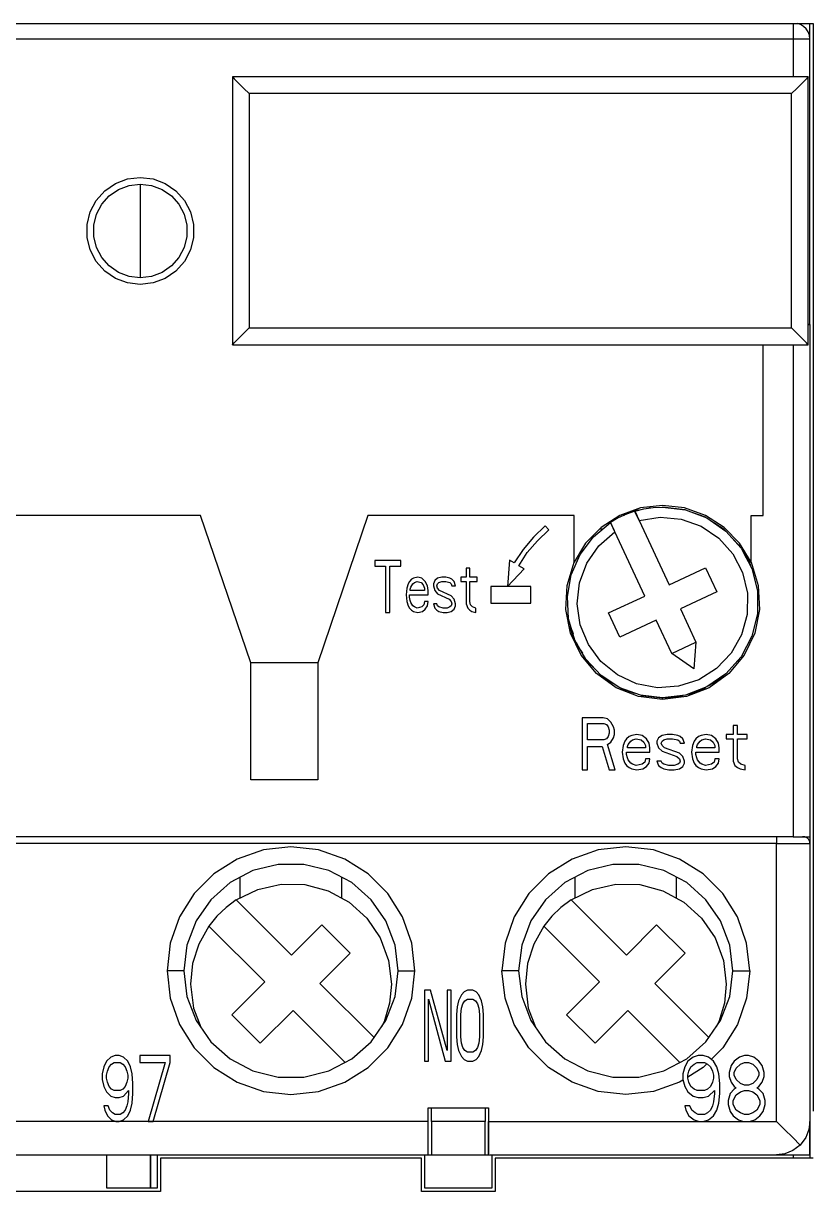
# Model space of a CAD drawing. Header units: millimetres. Extents: x 0 to 156, y 0 to 155.
# Drawn here: x 77.01 to 100.55, y 57.5 to 92.4 of the extents above; entities that cross this region are included whole.
import ezdxf

# ---------------------------------------------------------------- set-up
doc = ezdxf.new("R2010")
doc.units = ezdxf.units.MM

# ---------------------------------------------------------------- blocks, each defined once
blk = doc.blocks.new('CHINT_70dbcf6fe7c4519691b3c42ff544d895_FACE_0')
at = {"color": 7, "linetype": 'CONTINUOUS', "true_color": 0x40d9ff}
for p, q in [((100.487, 83.4), (100.5, 83.4)), ((100.5, 83.4), (100.5, 68.1)), ((100, 82.8), (100, 68.1)), ((95.3, 77.874), (95.3, 77.866)), ((95.3, 77.835), (95.3, 77.834)), ((97.1, 77.747), (97.1, 77.748)), ((97.4, 77.633), (97.4, 77.634)), ((94.22, 77.3), (94.318, 77.3)), ((97.893, 77.3), (97.905, 77.3)), ((96.371, 73.571), (97.096, 73.91)), ((85.8, 73.3), (83.8, 73.3)), ((98.388, 73.35), (98.329, 73.35)), ((96.1, 72.2), (96.1, 72.25)), ((100, 68.1), (56, 68.1)), ((83.485, 66.275), (83.485, 66.893)), ((86.515, 66.267), (86.515, 66.893)), ((93.485, 66.275), (93.485, 66.893)), ((96.515, 66.267), (96.515, 66.893)), ((66.9, 58.6), (89.1, 58.6)), ((89.1, 58.6), (90.9, 58.6)), ((90.9, 58.6), (99.5, 58.6)), ((100, 58.6), (100, 58.5)), ((80.8, 57.625), (80.8, 57.6))]:
    blk.add_line(p, q, dxfattribs=at)
for points in [[(55.4, 59.9), (55.4, 92.4), (100.6, 92.4), (100.6, 59.9)], [(100, 92.4), (100, 92.36), (100, 92.28), (100, 92.179), (100, 92.063), (100, 91.94)], [(100.5, 91.94), (100.487, 92.045), (100.45, 92.145), (100.391, 92.235), (100.312, 92.31), (100.217, 92.367), (100.117, 92.4)], [(100.5, 83.4), (100.5, 91.94), (100.5, 92.4)], [(56.5, 91.94), (100, 91.94), (100, 90.8)], [(100, 91.94), (100.111, 91.94), (100.217, 91.94), (100.312, 91.94), (100.391, 91.94), (100.45, 91.94), (100.487, 91.94), (100.5, 91.94)], [(83.25, 90.8), (83.25, 82.8), (100.45, 82.8), (100.45, 90.8), (83.25, 90.8)], [(83.25, 90.8), (83.255, 90.795), (83.269, 90.781), (83.304, 90.746), (83.364, 90.686), (83.453, 90.597), (83.591, 90.459), (83.75, 90.3)], [(100.45, 90.8), (100.445, 90.795), (100.431, 90.781), (100.396, 90.746), (100.336, 90.686), (100.247, 90.597), (100.109, 90.459), (99.95, 90.3)], [(83.75, 90.3), (83.75, 83.3), (99.95, 83.3), (99.95, 90.3), (83.75, 90.3)], [(80.117, 87.754), (80.5, 87.8), (80.883, 87.754), (81.244, 87.617), (81.561, 87.398), (81.817, 87.109), (81.996, 86.767), (82.088, 86.393), (82.088, 86.007), (81.996, 85.633), (81.817, 85.291), (81.561, 85.002), (81.244, 84.783), (80.883, 84.646), (80.5, 84.6), (80.117, 84.646), (79.756, 84.783), (79.439, 85.002), (79.183, 85.291), (79.004, 85.633), (78.912, 86.007), (78.912, 86.393), (79.004, 86.767), (79.183, 87.109), (79.439, 87.398), (79.756, 87.617), (80.117, 87.754)], [(80.5, 84.8), (80.165, 84.841), (79.849, 84.96), (79.572, 85.152), (79.348, 85.405), (79.191, 85.704), (79.11, 86.031), (79.11, 86.369), (79.191, 86.696), (79.348, 86.995), (79.572, 87.248), (79.849, 87.44), (80.165, 87.559), (80.5, 87.6)], [(80.5, 87.6), (80.835, 87.559), (81.151, 87.44), (81.428, 87.248), (81.652, 86.995), (81.809, 86.696), (81.89, 86.369), (81.89, 86.031), (81.809, 85.704), (81.652, 85.405), (81.428, 85.152), (81.151, 84.96), (80.835, 84.841), (80.5, 84.8)], [(80.5, 87.6), (80.5, 87.565), (80.5, 87.461), (80.5, 87.295), (80.5, 87.073), (80.5, 86.807), (80.5, 86.512), (80.5, 86.2), (80.5, 85.888), (80.5, 85.593), (80.5, 85.327), (80.5, 85.105), (80.5, 84.939), (80.5, 84.835), (80.5, 84.8)], [(83.25, 82.8), (83.255, 82.805), (83.269, 82.819), (83.304, 82.854), (83.364, 82.914), (83.453, 83.003), (83.591, 83.141), (83.75, 83.3)], [(100.45, 82.8), (100.445, 82.805), (100.431, 82.819), (100.396, 82.854), (100.336, 82.914), (100.247, 83.003), (100.109, 83.141), (99.95, 83.3)], [(100.487, 83.4), (100.45, 83.4), (100.45, 83.4), (100.487, 83.4)], [(98.74, 76.3), (98.74, 77.7), (99.1, 77.7), (99.1, 82.8)], [(98.74, 76.3), (98.399, 76.868), (97.938, 77.343), (97.381, 77.702), (96.758, 77.924), (96.1, 78), (95.442, 77.924), (94.819, 77.702), (94.262, 77.343), (93.801, 76.868), (93.46, 76.3)], [(95.377, 77.901), (94.925, 77.696), (94.958, 77.709)], [(95.27, 77.826), (95.542, 77.895), (95.82, 77.936), (96.1, 77.95)], [(95.346, 77.846), (95.303, 77.836), (95.29, 77.832)], [(95.742, 77.925), (95.697, 77.921), (95.646, 77.91)], [(96.771, 77.869), (96.76, 77.872), (96.1, 77.95)], [(96.1, 77.95), (96.782, 77.867), (97.424, 77.624), (97.99, 77.233), (98.446, 76.719), (98.765, 76.111), (98.929, 75.444), (98.929, 74.756), (98.765, 74.089), (98.446, 73.481), (97.99, 72.967), (97.424, 72.576), (96.782, 72.333), (96.1, 72.25)], [(83.8, 73.3), (82.3, 77.7), (75.2, 77.7)], [(93.46, 76.3), (93.46, 77.7), (87.3, 77.7), (85.8, 73.3)], [(96.1, 72.25), (95.442, 72.327), (94.819, 72.554), (94.265, 72.919), (93.811, 73.402), (93.481, 73.977), (93.292, 74.612), (93.255, 75.274), (93.372, 75.927), (93.637, 76.534), (94.035, 77.064), (94.545, 77.488)], [(95.398, 77.552), (96.023, 77.649), (96.653, 77.589), (97.248, 77.377), (97.774, 77.024), (98.196, 76.553), (98.489, 75.993), (98.635, 75.377), (98.625, 74.745), (98.46, 74.134), (98.15, 73.583), (97.713, 73.125), (97.178, 72.789), (96.576, 72.595), (95.945, 72.555), (95.323, 72.671), (94.749, 72.937), (94.258, 73.336), (93.881, 73.844), (93.64, 74.429), (93.55, 75.055), (93.618, 75.684), (93.838, 76.277), (94.197, 76.797), (94.673, 77.213)], [(95.27, 77.826), (95.018, 77.737), (94.776, 77.624), (94.545, 77.488)], [(94.673, 77.213), (94.548, 77.481), (94.545, 77.488)], [(94.673, 77.213), (94.648, 77.267), (94.624, 77.319), (94.597, 77.376), (94.576, 77.423), (94.559, 77.458), (94.548, 77.481)], [(95.398, 77.552), (95.272, 77.821), (95.27, 77.826)], [(95.272, 77.821), (95.28, 77.806), (95.294, 77.774), (95.315, 77.731), (95.34, 77.677), (95.368, 77.616), (95.398, 77.552)], [(95.398, 77.552), (96.293, 75.632), (97.381, 76.139), (97.719, 75.414), (96.632, 74.907), (97.096, 73.91)], [(97.404, 77.631), (97.385, 77.644), (96.982, 77.791)], [(97.963, 77.252), (97.94, 77.277), (97.629, 77.482)], [(91.931, 76.685), (91.665, 76.28), (91.522, 76.362), (91.466, 75.581), (91.96, 76.108), (91.803, 76.199), (92.058, 76.589), (92.358, 76.946), (92.697, 77.266), (92.594, 77.389), (92.242, 77.056), (91.931, 76.685)], [(96.371, 73.571), (95.907, 74.568), (94.819, 74.061), (94.481, 74.786), (95.568, 75.293), (94.673, 77.213)], [(98.416, 76.752), (98.394, 76.791), (98.16, 77.041)], [(98.558, 76.602), (98.723, 76.214), (98.565, 76.492)], [(87.5, 76.354), (87.5, 76.189), (87.827, 76.189), (87.827, 74.8), (87.949, 74.8), (87.949, 76.189), (88.276, 76.189), (88.276, 76.354), (87.5, 76.354)], [(90.421, 74.965), (90.36, 75.031), (90.339, 75.131), (90.339, 75.726), (90.564, 75.726), (90.564, 75.858), (90.339, 75.858), (90.339, 76.122), (90.237, 76.122), (90.237, 75.858), (90.074, 75.858), (90.074, 75.726), (90.237, 75.726), (90.237, 75.064), (90.278, 74.932), (90.339, 74.866), (90.4, 74.833), (90.523, 74.8), (90.523, 74.932), (90.421, 74.965)], [(96.1, 72.2), (95.383, 72.29), (94.711, 72.554), (94.125, 72.976), (93.662, 73.53), (93.349, 74.181), (93.208, 74.889), (93.245, 75.61), (93.46, 76.3)], [(98.74, 76.3), (98.955, 75.61), (98.992, 74.889), (98.851, 74.181), (98.538, 73.53), (98.075, 72.976), (97.489, 72.554), (96.817, 72.29), (96.1, 72.2)], [(88.909, 74.965), (88.766, 74.932), (88.685, 74.965), (88.644, 74.998), (88.583, 75.098), (88.562, 75.164), (88.542, 75.263), (88.542, 75.329), (89.093, 75.329), (89.093, 75.461), (89.073, 75.593), (89.012, 75.726), (88.909, 75.825), (88.787, 75.858), (88.664, 75.825), (88.603, 75.792), (88.542, 75.726), (88.501, 75.66), (88.46, 75.527), (88.44, 75.329), (88.46, 75.131), (88.501, 74.998), (88.542, 74.932), (88.603, 74.866), (88.664, 74.833), (88.787, 74.8), (88.93, 74.833), (89.012, 74.899), (89.073, 74.998), (89.093, 75.131), (88.991, 75.131), (88.971, 75.031), (88.909, 74.965)], [(89.379, 75.66), (89.42, 75.693), (89.502, 75.726), (89.624, 75.726), (89.747, 75.693), (89.788, 75.66), (89.808, 75.593), (89.91, 75.593), (89.869, 75.726), (89.808, 75.792), (89.747, 75.825), (89.624, 75.858), (89.502, 75.858), (89.379, 75.825), (89.297, 75.759), (89.257, 75.66), (89.257, 75.593), (89.297, 75.461), (89.379, 75.362), (89.726, 75.197), (89.788, 75.131), (89.808, 75.064), (89.788, 74.998), (89.747, 74.965), (89.665, 74.932), (89.543, 74.932), (89.42, 74.965), (89.379, 74.998), (89.359, 75.064), (89.257, 75.064), (89.297, 74.932), (89.359, 74.866), (89.42, 74.833), (89.543, 74.8), (89.665, 74.8), (89.788, 74.833), (89.869, 74.899), (89.91, 74.998), (89.91, 75.064), (89.869, 75.197), (89.788, 75.296), (89.44, 75.461), (89.379, 75.527), (89.359, 75.593), (89.379, 75.66)], [(88.583, 75.56), (88.644, 75.66), (88.685, 75.693), (88.766, 75.726), (88.889, 75.693), (88.95, 75.627), (88.991, 75.527), (88.991, 75.461), (88.562, 75.461), (88.562, 75.494), (88.583, 75.56)], [(90.966, 75.081), (92.166, 75.081), (92.166, 75.581), (90.966, 75.581), (90.966, 75.081)], [(93.443, 73.985), (93.339, 74.394), (93.424, 74.169)], [(93.525, 73.899), (93.56, 73.808), (93.705, 73.586)], [(97.096, 73.91), (97.027, 73.113), (96.371, 73.571)], [(85.8, 73.3), (85.8, 69.8), (83.8, 69.8), (83.8, 73.3)], [(93.86, 73.35), (93.903, 73.285), (94.114, 73.08)], [(94.31, 72.889), (94.352, 72.849), (94.634, 72.676)], [(97.919, 72.918), (97.919, 72.906), (97.622, 72.69), (97.467, 72.606)], [(94.853, 72.542), (94.886, 72.522), (95.257, 72.394)], [(95.46, 72.325), (95.478, 72.319), (96.1, 72.25)], [(96.1, 72.25), (96.511, 72.28), (96.714, 72.325)], [(96.825, 72.349), (96.914, 72.369), (97.3, 72.515)], [(97.3, 72.48), (97.3, 72.515), (97.387, 72.562)], [(94.296, 70.794), (94.503, 70.1), (94.684, 70.1), (94.451, 70.86), (94.555, 70.927), (94.632, 71.059), (94.658, 71.158), (94.658, 71.29), (94.632, 71.389), (94.555, 71.522), (94.451, 71.621), (94.322, 71.654), (93.7, 71.654), (93.7, 70.1), (93.855, 70.1), (93.855, 70.794), (94.296, 70.794)], [(93.855, 70.993), (93.855, 71.489), (94.347, 71.489), (94.425, 71.456), (94.477, 71.389), (94.503, 71.29), (94.503, 71.191), (94.477, 71.092), (94.425, 71.026), (94.347, 70.993), (93.855, 70.993)], [(98.439, 70.265), (98.362, 70.331), (98.336, 70.431), (98.336, 71.026), (98.621, 71.026), (98.621, 71.158), (98.336, 71.158), (98.336, 71.422), (98.206, 71.422), (98.206, 71.158), (97.999, 71.158), (97.999, 71.026), (98.206, 71.026), (98.206, 70.364), (98.258, 70.232), (98.336, 70.166), (98.413, 70.133), (98.569, 70.1), (98.569, 70.232), (98.439, 70.265)], [(94.917, 70.431), (94.969, 70.298), (95.021, 70.232), (95.099, 70.166), (95.176, 70.133), (95.332, 70.1), (95.513, 70.133), (95.616, 70.199), (95.694, 70.298), (95.72, 70.431), (95.591, 70.431), (95.565, 70.331), (95.487, 70.265), (95.306, 70.232), (95.202, 70.265), (95.15, 70.298), (95.073, 70.398), (95.047, 70.464), (95.021, 70.563), (95.021, 70.629), (95.72, 70.629), (95.72, 70.761), (95.694, 70.893), (95.616, 71.026), (95.487, 71.125), (95.332, 71.158), (95.176, 71.125), (95.099, 71.092), (95.021, 71.026), (94.969, 70.96), (94.917, 70.827), (94.891, 70.629), (94.917, 70.431)], [(95.073, 70.86), (95.15, 70.96), (95.202, 70.993), (95.306, 71.026), (95.461, 70.993), (95.539, 70.927), (95.591, 70.827), (95.591, 70.761), (95.047, 70.761), (95.047, 70.794), (95.073, 70.86)], [(96.083, 70.96), (96.134, 70.993), (96.238, 71.026), (96.393, 71.026), (96.549, 70.993), (96.601, 70.96), (96.626, 70.893), (96.756, 70.893), (96.704, 71.026), (96.626, 71.092), (96.549, 71.125), (96.393, 71.158), (96.238, 71.158), (96.083, 71.125), (95.979, 71.059), (95.927, 70.96), (95.927, 70.893), (95.979, 70.761), (96.083, 70.662), (96.523, 70.497), (96.601, 70.431), (96.626, 70.364), (96.601, 70.298), (96.549, 70.265), (96.445, 70.232), (96.29, 70.232), (96.134, 70.265), (96.083, 70.298), (96.057, 70.364), (95.927, 70.364), (95.979, 70.232), (96.057, 70.166), (96.134, 70.133), (96.29, 70.1), (96.445, 70.1), (96.601, 70.133), (96.704, 70.199), (96.756, 70.298), (96.756, 70.364), (96.704, 70.497), (96.601, 70.596), (96.16, 70.761), (96.083, 70.827), (96.057, 70.893), (96.083, 70.96)], [(96.989, 70.431), (97.041, 70.298), (97.093, 70.232), (97.17, 70.166), (97.248, 70.133), (97.403, 70.1), (97.585, 70.133), (97.688, 70.199), (97.766, 70.298), (97.792, 70.431), (97.662, 70.431), (97.637, 70.331), (97.559, 70.265), (97.378, 70.232), (97.274, 70.265), (97.222, 70.298), (97.144, 70.398), (97.119, 70.464), (97.093, 70.563), (97.093, 70.629), (97.792, 70.629), (97.792, 70.761), (97.766, 70.893), (97.688, 71.026), (97.559, 71.125), (97.403, 71.158), (97.248, 71.125), (97.17, 71.092), (97.093, 71.026), (97.041, 70.96), (96.989, 70.827), (96.963, 70.629), (96.989, 70.431)], [(97.144, 70.86), (97.222, 70.96), (97.274, 70.993), (97.378, 71.026), (97.533, 70.993), (97.611, 70.927), (97.662, 70.827), (97.662, 70.761), (97.119, 70.761), (97.119, 70.794), (97.144, 70.86)], [(99.5, 68.1), (99.5, 68.095), (99.5, 68.08), (99.5, 68.056), (99.5, 68.025), (99.5, 67.987), (99.5, 67.945), (99.5, 67.9)], [(100, 68.1), (100.487, 68.1), (100.5, 68.1)], [(100, 68.1), (100.111, 68.1), (100.217, 68.1), (100.312, 68.1), (100.391, 68.1), (100.45, 68.1), (100.487, 68.1)], [(100.5, 67.9), (100.495, 67.945), (100.48, 67.987), (100.456, 68.025), (100.425, 68.056), (100.387, 68.08), (100.345, 68.095), (100.28, 68.1)], [(100.5, 68.1), (100.5, 67.9), (100.5, 59.6), (100.5, 58.5)], [(90.9, 58.6), (90.9, 58.625), (90.9, 59.6), (99.5, 59.6), (99.5, 67.9), (56.5, 67.9), (56.5, 59.6), (65.1, 59.6), (65.1, 58.625), (65.1, 58.6)], [(88.7, 64.1), (88.607, 64.923), (88.334, 65.705), (87.893, 66.407), (87.307, 66.993), (86.605, 67.434), (85.823, 67.707), (85, 67.8), (84.177, 67.707), (83.395, 67.434), (82.693, 66.993), (82.107, 66.407), (81.666, 65.705), (81.393, 64.923), (81.3, 64.1)], [(98.7, 64.1), (98.607, 64.923), (98.334, 65.705), (97.893, 66.407), (97.307, 66.993), (96.605, 67.434), (95.823, 67.707), (95, 67.8), (94.177, 67.707), (93.395, 67.434), (92.693, 66.993), (92.107, 66.407), (91.666, 65.705), (91.393, 64.923), (91.3, 64.1)], [(99.5, 67.9), (99.723, 67.9), (99.934, 67.9), (100.123, 67.9), (100.282, 67.9), (100.401, 67.9), (100.475, 67.9), (100.5, 67.9)], [(88.2, 64.1), (88.107, 64.866), (87.833, 65.587), (87.395, 66.222), (86.818, 66.734), (86.135, 67.092), (85.386, 67.277), (84.614, 67.277), (83.865, 67.092), (83.182, 66.734), (82.605, 66.222), (82.167, 65.587), (81.893, 64.866), (81.8, 64.1)], [(98.2, 64.1), (98.107, 64.866), (97.833, 65.587), (97.395, 66.222), (96.818, 66.734), (96.135, 67.092), (95.386, 67.277), (94.614, 67.277), (93.865, 67.092), (93.182, 66.734), (92.605, 66.222), (92.167, 65.587), (91.893, 64.866), (91.8, 64.1)], [(83.365, 66.215), (84.005, 66.53), (84.702, 66.685), (85.416, 66.671), (86.107, 66.488), (86.734, 66.148), (87.264, 65.669), (87.665, 65.078), (87.915, 64.409), (88, 63.7), (87.945, 63.127), (87.781, 62.575), (87.7, 62.42)], [(93.365, 66.215), (94.005, 66.53), (94.702, 66.685), (95.416, 66.671), (96.107, 66.488), (96.734, 66.148), (97.264, 65.669), (97.665, 65.078), (97.915, 64.409), (98, 63.7), (97.945, 63.127), (97.781, 62.575), (97.7, 62.42)], [(83.365, 66.215), (83.06, 65.989), (82.787, 65.726), (82.55, 65.431)], [(83.365, 66.215), (85.016, 64.564), (85.919, 65.468), (86.768, 64.619), (85.864, 63.716), (87.48, 62.1)], [(93.365, 66.215), (93.06, 65.989), (92.787, 65.726), (92.55, 65.431)], [(93.365, 66.215), (95.016, 64.564), (95.919, 65.468), (96.768, 64.619), (95.864, 63.716), (97.48, 62.1)], [(82.55, 65.431), (82.249, 64.896), (82.063, 64.311), (82, 63.7), (82.088, 62.979), (82.303, 62.416)], [(86.618, 61.362), (85.064, 62.916), (84.081, 61.932), (83.232, 62.781), (84.216, 63.764), (82.55, 65.431)], [(92.55, 65.431), (92.249, 64.896), (92.063, 64.311), (92, 63.7), (92.088, 62.979), (92.303, 62.416)], [(96.618, 61.362), (95.064, 62.916), (94.081, 61.932), (93.232, 62.781), (94.216, 63.764), (92.55, 65.431)], [(81.3, 64.1), (81.393, 63.277), (81.666, 62.495), (82.107, 61.793), (82.693, 61.207), (83.395, 60.766), (84.177, 60.493), (85, 60.4), (85.823, 60.493), (86.605, 60.766), (87.307, 61.207), (87.893, 61.793), (88.334, 62.495), (88.607, 63.277), (88.7, 64.1)], [(81.8, 64.1), (81.787, 64.1), (81.75, 64.1), (81.691, 64.1), (81.612, 64.1), (81.517, 64.1), (81.411, 64.1), (81.3, 64.1)], [(81.8, 64.1), (81.893, 63.334), (82.167, 62.613), (82.605, 61.978), (83.182, 61.466), (83.865, 61.108), (84.614, 60.923), (85.386, 60.923), (86.135, 61.108), (86.818, 61.466), (87.395, 61.978), (87.833, 62.613), (88.107, 63.334), (88.2, 64.1)], [(88.2, 64.1), (88.213, 64.1), (88.25, 64.1), (88.309, 64.1), (88.388, 64.1), (88.483, 64.1), (88.589, 64.1), (88.7, 64.1)], [(96.707, 60.83), (96.605, 60.766), (95.823, 60.493), (95, 60.4), (94.177, 60.493), (93.395, 60.766), (92.693, 61.207), (92.107, 61.793), (91.666, 62.495), (91.393, 63.277), (91.3, 64.1)], [(91.8, 64.1), (91.787, 64.1), (91.75, 64.1), (91.691, 64.1), (91.612, 64.1), (91.517, 64.1), (91.411, 64.1), (91.3, 64.1)], [(91.8, 64.1), (91.893, 63.334), (92.167, 62.613), (92.605, 61.978), (93.182, 61.466), (93.865, 61.108), (94.614, 60.923), (95.386, 60.923), (96.135, 61.108), (96.818, 61.466), (97.395, 61.978), (97.833, 62.613), (98.107, 63.334), (98.2, 64.1)], [(98.7, 64.1), (98.607, 63.277), (98.334, 62.495), (97.893, 61.793), (97.552, 61.452)], [(98.2, 64.1), (98.213, 64.1), (98.25, 64.1), (98.309, 64.1), (98.388, 64.1), (98.483, 64.1), (98.589, 64.1), (98.7, 64.1)], [(89.109, 63.246), (89.608, 61.4), (89.788, 61.4), (89.788, 63.516), (89.668, 63.516), (89.668, 61.715), (89.169, 63.516), (88.989, 63.516), (88.989, 61.4), (89.109, 61.4), (89.109, 63.246)], [(90.168, 63.471), (90.088, 63.381), (90.008, 63.201), (89.968, 63.021), (89.948, 62.796), (89.948, 62.121), (89.968, 61.895), (90.008, 61.715), (90.088, 61.535), (90.168, 61.445), (90.268, 61.4), (90.427, 61.4), (90.527, 61.445), (90.607, 61.535), (90.687, 61.715), (90.727, 61.895), (90.747, 62.121), (90.747, 62.796), (90.727, 63.021), (90.687, 63.201), (90.607, 63.381), (90.527, 63.471), (90.427, 63.516), (90.268, 63.516), (90.168, 63.471)], [(90.427, 63.246), (90.507, 63.201), (90.567, 63.111), (90.607, 62.976), (90.627, 62.796), (90.627, 62.121), (90.607, 61.94), (90.567, 61.805), (90.507, 61.715), (90.427, 61.67), (90.268, 61.67), (90.188, 61.715), (90.128, 61.805), (90.088, 61.94), (90.068, 62.121), (90.068, 62.796), (90.088, 62.976), (90.128, 63.111), (90.188, 63.201), (90.268, 63.246), (90.427, 63.246)], [(79.441, 59.934), (79.517, 59.767), (79.644, 59.642), (79.771, 59.6), (79.872, 59.6), (79.999, 59.642), (80.126, 59.767), (80.202, 59.934), (80.253, 60.143), (80.278, 60.435), (80.278, 60.727), (80.253, 61.019), (80.202, 61.228), (80.126, 61.395), (79.999, 61.52), (79.872, 61.562), (79.745, 61.562), (79.618, 61.52), (79.492, 61.395), (79.415, 61.228), (79.365, 61.019), (79.365, 60.852), (79.415, 60.644), (79.492, 60.477), (79.618, 60.351), (79.745, 60.31), (79.872, 60.31), (79.999, 60.351), (80.151, 60.518), (80.151, 60.435), (80.126, 60.184), (80.1, 60.059), (80.05, 59.934), (79.974, 59.85), (79.897, 59.809), (79.745, 59.809), (79.669, 59.85), (79.593, 59.934), (79.542, 60.059), (79.415, 60.059), (79.441, 59.934)], [(81.394, 61.562), (80.481, 61.562), (80.481, 61.353), (81.242, 61.353), (80.735, 59.6), (80.887, 59.6), (81.394, 61.353), (81.394, 61.562)], [(96.792, 59.934), (96.885, 59.767), (97.038, 59.642), (97.192, 59.6), (97.315, 59.6), (97.469, 59.642), (97.623, 59.767), (97.715, 59.934), (97.776, 60.143), (97.807, 60.435), (97.807, 60.727), (97.776, 61.019), (97.715, 61.228), (97.623, 61.395), (97.469, 61.52), (97.315, 61.562), (97.161, 61.562), (97.007, 61.52), (96.854, 61.395), (96.762, 61.228), (96.7, 61.019), (96.7, 60.852), (96.762, 60.644), (96.854, 60.477), (97.007, 60.351), (97.161, 60.31), (97.315, 60.31), (97.469, 60.351), (97.653, 60.518), (97.653, 60.435), (97.623, 60.184), (97.592, 60.059), (97.53, 59.934), (97.438, 59.85), (97.346, 59.809), (97.161, 59.809), (97.069, 59.85), (96.977, 59.934), (96.915, 60.059), (96.762, 60.059), (96.792, 59.934)], [(98.238, 60.56), (98.115, 60.435), (98.053, 60.226), (98.053, 60.101), (98.115, 59.892), (98.207, 59.767), (98.361, 59.642), (98.514, 59.6), (98.699, 59.6), (98.853, 59.642), (99.006, 59.767), (99.099, 59.892), (99.16, 60.101), (99.16, 60.226), (99.099, 60.435), (98.976, 60.56), (98.914, 60.602), (98.976, 60.644), (99.068, 60.769), (99.129, 60.936), (99.129, 61.061), (99.068, 61.27), (98.976, 61.395), (98.822, 61.52), (98.668, 61.562), (98.545, 61.562), (98.391, 61.52), (98.238, 61.395), (98.145, 61.27), (98.084, 61.061), (98.084, 60.936), (98.145, 60.769), (98.238, 60.644), (98.299, 60.602), (98.238, 60.56)], [(80.1, 60.769), (80.05, 60.644), (79.974, 60.56), (79.897, 60.518), (79.72, 60.518), (79.644, 60.56), (79.568, 60.644), (79.517, 60.769), (79.492, 60.894), (79.492, 60.977), (79.517, 61.103), (79.568, 61.228), (79.644, 61.311), (79.72, 61.353), (79.897, 61.353), (79.974, 61.311), (80.05, 61.228), (80.1, 61.103), (80.126, 60.977), (80.126, 60.894), (80.1, 60.769)], [(97.592, 60.769), (97.53, 60.644), (97.438, 60.56), (97.346, 60.518), (97.131, 60.518), (97.038, 60.56), (96.946, 60.644), (96.885, 60.769), (96.854, 60.894), (96.854, 60.977), (96.885, 61.103), (96.946, 61.228), (97.038, 61.311), (97.131, 61.353), (97.346, 61.353), (97.438, 61.311), (97.53, 61.228), (97.592, 61.103), (97.623, 60.977), (97.623, 60.894), (97.592, 60.769)], [(97.419, 61.32), (97.307, 61.207), (96.854, 60.922)], [(98.791, 61.311), (98.914, 61.186), (98.976, 61.061), (98.976, 60.977), (98.914, 60.852), (98.791, 60.727), (98.668, 60.685), (98.545, 60.685), (98.422, 60.727), (98.299, 60.852), (98.238, 60.977), (98.238, 61.061), (98.299, 61.186), (98.422, 61.311), (98.545, 61.353), (98.668, 61.353), (98.791, 61.311)], [(98.422, 59.85), (98.299, 59.934), (98.207, 60.101), (98.207, 60.226), (98.299, 60.393), (98.422, 60.477), (98.545, 60.518), (98.668, 60.518), (98.791, 60.477), (98.914, 60.393), (99.006, 60.226), (99.006, 60.101), (98.914, 59.934), (98.791, 59.85), (98.668, 59.809), (98.545, 59.809), (98.422, 59.85)], [(89.1, 59.6), (89.1, 60), (90.9, 60), (90.9, 59.6)], [(90.8, 60), (90.8, 59.6), (89.2, 59.6), (89.2, 60)], [(89.1, 58.6), (89.1, 58.625), (89.1, 59.6), (66.9, 59.6), (66.9, 58.625), (66.9, 58.6)], [(89.1, 58.625), (89.1, 58.699), (89.1, 58.818), (89.1, 58.977), (89.1, 59.166), (89.1, 59.377), (89.1, 59.6)], [(89.2, 59.6), (89.2, 59.377), (89.2, 59.166), (89.2, 58.977), (89.2, 58.818), (89.2, 58.699), (89.2, 58.625), (89.2, 58.6), (90.8, 58.6), (90.8, 58.625), (90.8, 58.699), (90.8, 58.818), (90.8, 58.977), (90.8, 59.166), (90.8, 59.377), (90.8, 59.6)], [(90.9, 59.6), (90.9, 59.377), (90.9, 59.166), (90.9, 58.977), (90.9, 58.818), (90.9, 58.699), (90.9, 58.625)], [(99.5, 58.6), (100.5, 58.6), (100.5, 58.625), (100.5, 58.699), (100.5, 58.818), (100.5, 58.977), (100.5, 59.166), (100.5, 59.377), (100.5, 59.6)], [(99.5, 59.6), (99.744, 59.356), (99.986, 59.114), (100.207, 58.893)], [(100.5, 59.6), (100.469, 59.352), (100.373, 59.113), (100.207, 58.893)], [(100.207, 58.893), (99.987, 58.727), (99.748, 58.631), (99.5, 58.6)], [(100.6, 58.5), (91.1, 58.5), (91.1, 57.5), (88.9, 57.5), (88.9, 58.5), (81.1, 58.5), (81.1, 57.5), (74.9, 57.5), (74.9, 58.5), (67.1, 58.5), (67.1, 57.5), (64.9, 57.5), (64.9, 58.5), (55.4, 58.5)], [(80.8, 57.6), (79.5, 57.6), (79.5, 57.625), (79.5, 57.699), (79.5, 57.818), (79.5, 57.977), (79.5, 58.166), (79.5, 58.377), (79.5, 58.6)], [(81, 58.6), (81, 57.6), (80.8, 57.6)], [(80.8, 57.625), (80.8, 58.6), (80.8, 58.377), (80.8, 58.166), (80.8, 57.977), (80.8, 57.818), (80.8, 57.699), (80.8, 57.625)], [(91, 58.6), (91, 57.6), (89, 57.6), (89, 58.6)]]:
    blk.add_lwpolyline(points, dxfattribs=at)
blk = doc.blocks.new('CHINT_70dbcf6fe7c4519691b3c42ff544d895')
at = {"true_color": 0x40d9ff}
blk.add_blockref('CHINT_70dbcf6fe7c4519691b3c42ff544d895_FACE_0', (0, 0), dxfattribs=at)

msp = doc.modelspace()

# ---------------------------------------------------------------- block references
at = {"true_color": 0x40d9ff}
msp.add_blockref('CHINT_70dbcf6fe7c4519691b3c42ff544d895', (0, 0), dxfattribs=at)

doc.saveas('drawing.dxf')
